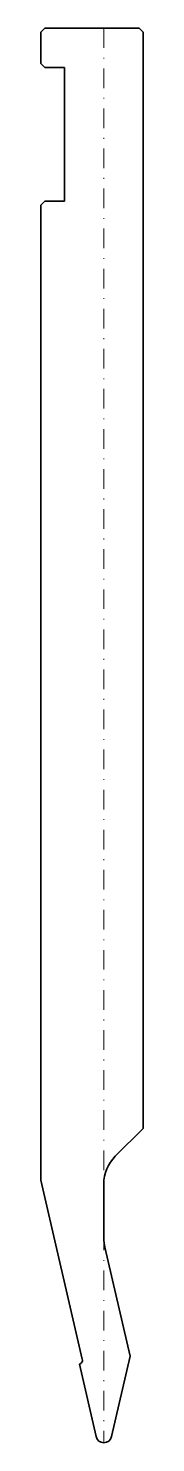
# Model space of a CAD drawing. Header units: millimetres. Extents: x -8 to 5, y 0 to 180.
import ezdxf

# ---------------------------------------------------------------- set-up
doc = ezdxf.new("R2010")
doc.units = ezdxf.units.MM
doc.header["$LTSCALE"] = 5
doc.linetypes.add('AUSGEZOGEN', pattern=[0])
doc.linetypes.add('DASHDOT', pattern=[1, 0.5, -0.25, 0, -0.25])
doc.layers.add('2', color=7, linetype='Continuous')

msp = doc.modelspace()

# ---------------------------------------------------------------- linework, layer by layer
at = {"layer": '2', "color": 7, "linetype": 'AUSGEZOGEN', "lineweight": 35}
for p, q in [((-7.5, 180), (-8, 179.5)), ((4.5, 180), (-7.5, 180)), ((5, 179.5), (4.5, 180)), ((-8, 179.5), (-8, 175.5)), ((5, 40), (5, 179.5)), ((-8, 175.5), (-7.5, 175)), ((-7.5, 175), (-5, 175)), ((-5, 175), (-5, 158)), ((-7.5, 158), (-8, 157.5)), ((-8, 157.5), (-8, 33.43)), ((-5, 158), (-7.5, 158)), ((1.46, 36.46), (5, 40)), ((-8, 33.43), (-2.74, 10.63)), ((0, 26.02), (0, 32.93)), ((3.34, 11), (0.13, 24.89)), ((0.97, 0.78), (3.34, 11)), ((-3.1, 10), (-0.97, 0.78))]:
    msp.add_line(p, q, dxfattribs=at)
at = {"layer": '2', "color": 7, "linetype": 'DASHDOT', "lineweight": 18}
msp.add_line((0, 180), (0, 0), dxfattribs=at)
at = {"layer": '2', "color": 7, "linetype": 'AUSGEZOGEN', "lineweight": 35}
for centre, radius, start, end in [((5, 32.93), 5, 135, 180), ((5, 26.02), 5, 180, 193), ((-3.22, 10.49), 0.5, 282.8843, 13), ((0, 1), 1, 193, 347)]:
    msp.add_arc(centre, radius, start, end, dxfattribs=at)

doc.saveas('drawing.dxf')
